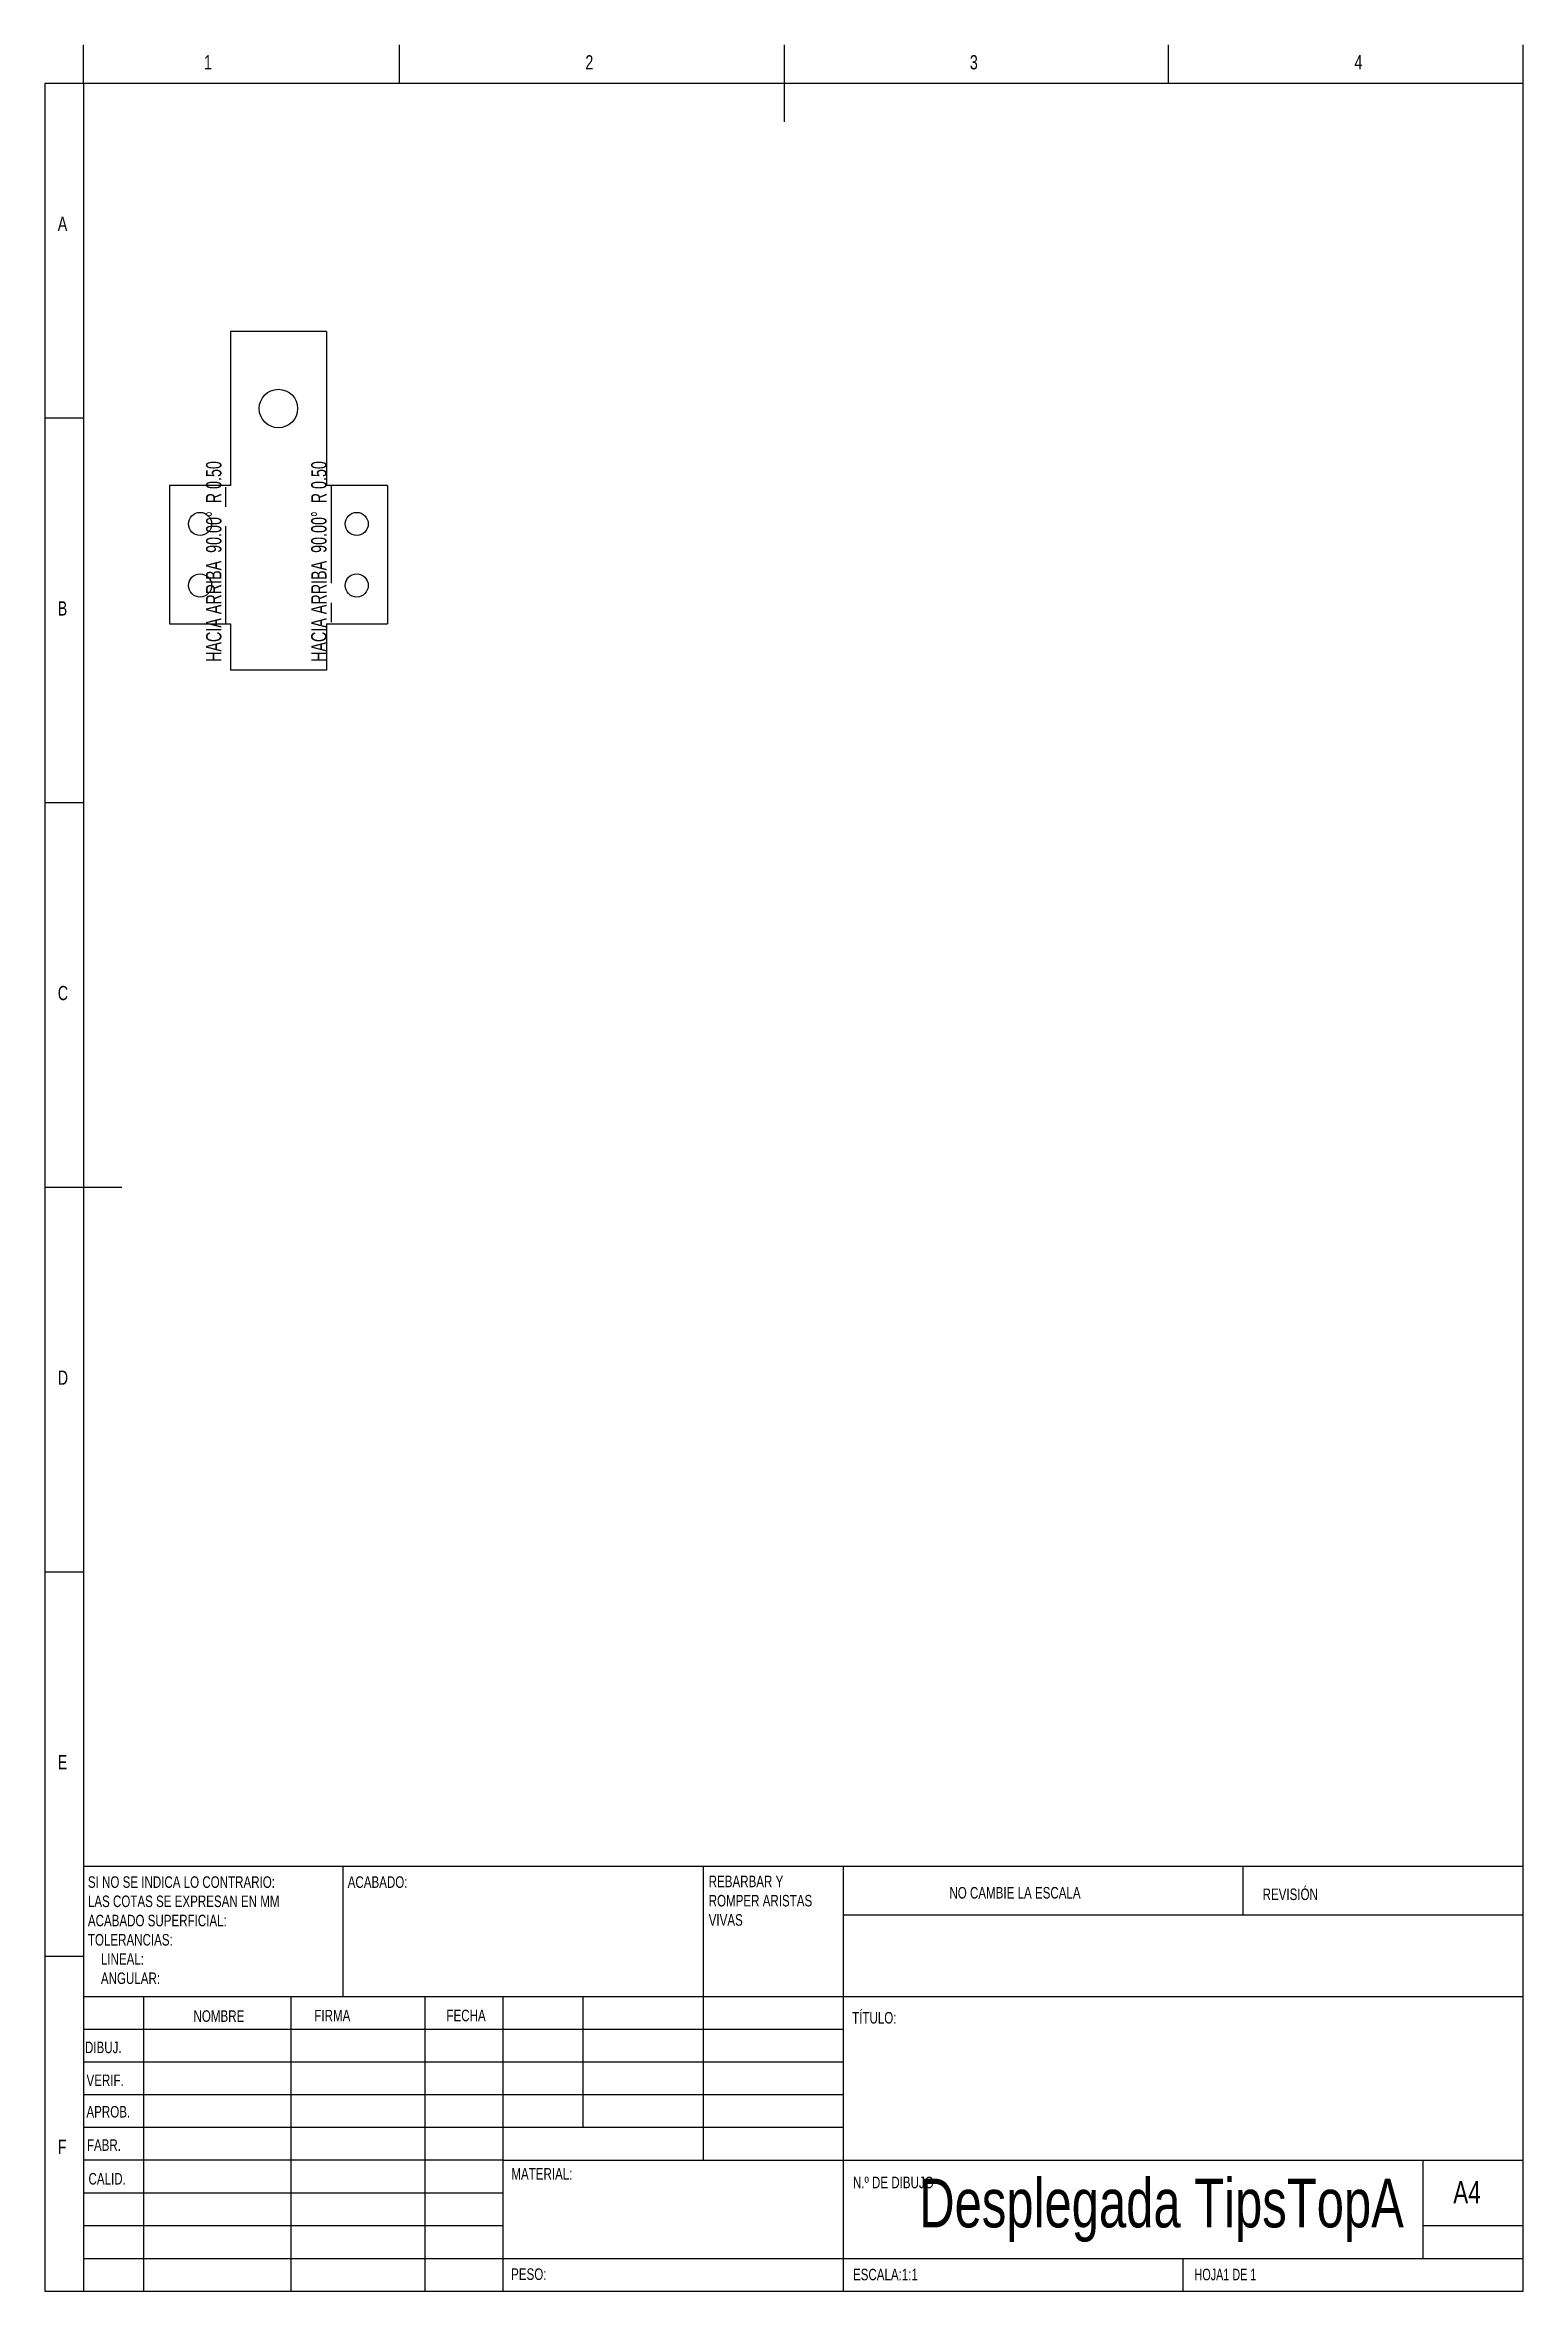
# Model space of a CAD drawing. Header units: millimetres. Extents: x 13 to 205, y 5 to 297.
import ezdxf

# ---------------------------------------------------------------- set-up
doc = ezdxf.new("R2010")
doc.units = ezdxf.units.MM
doc.linetypes.add('CENTERX2', pattern=[20.32, 12.7, -2.54, 2.54, -2.54])
doc.layers.add('CROQUIS', color=4, linetype='Continuous')
doc.styles.add('SLDTEXTSTYLE0', font='TXT', dxfattribs={"width": 0.75})
doc.styles.add('SLDTEXTSTYLE1', font='TXT', dxfattribs={"width": 0.7})
doc.styles.add('SLDTEXTSTYLE2', font='TXT', dxfattribs={"width": 0.696429})

# ---------------------------------------------------------------- blocks, each defined once
blk = doc.blocks.new('SW_NOTE_0')
at = {"color": 0, "linetype": 'Continuous', "lineweight": 0, "char_height": 1.5, "attachment_point": 1, "style": 'SLDTEXTSTYLE0'}
for s, insert in [('REBARBAR Y', (0, 1.93)), ('ROMPER ARISTAS', (0, -0.57)), ('VIVAS', (0, -3.07))]:
    blk.add_mtext(s, dxfattribs=dict(at, insert=insert))
blk = doc.blocks.new('SW_NOTE_1')
at = {"color": 0, "linetype": 'Continuous', "lineweight": 0, "char_height": 1.5, "attachment_point": 1, "style": 'SLDTEXTSTYLE0'}
for s, insert in [('SI NO SE INDICA LO CONTRARIO:', (0, 1.93)), ('LAS COTAS SE EXPRESAN EN MM', (0, -0.57)), ('ACABADO SUPERFICIAL:', (0, -3.07)), ('TOLERANCIAS:', (0, -5.57)), ('LINEAL:', (1.69, -8.07)), ('ANGULAR:', (1.69, -10.57))]:
    blk.add_mtext(s, dxfattribs=dict(at, insert=insert))

msp = doc.modelspace()

# ---------------------------------------------------------------- linework, layer by layer
for p, q in [((36.91, 259.73), (36.91, 239.73)), ((49.41, 259.73), (36.91, 259.73)), ((49.41, 259.73), (49.41, 239.73)), ((28.98, 239.73), (28.98, 221.73)), ((36.91, 239.73), (28.98, 239.73)), ((57.34, 239.73), (49.41, 239.73)), ((57.34, 239.73), (57.34, 221.73)), ((28.98, 221.73), (36.91, 221.73)), ((36.91, 221.73), (36.91, 215.73)), ((49.41, 221.73), (49.41, 215.73)), ((49.41, 221.73), (57.34, 221.73)), ((49.41, 215.73), (36.91, 215.73))]:
    msp.add_line(p, q)
at = {"color": 7, "linetype": 'CENTERX2'}
for p, q in [((36.32, 221.73), (36.32, 239.73)), ((50, 239.73), (50, 221.73))]:
    msp.add_line(p, q, dxfattribs=at)
for centre, radius in [((43.16, 249.73), 2.5), ((32.98, 234.73), 1.5), ((53.34, 234.73), 1.5), ((32.98, 226.73), 1.5), ((53.34, 226.73), 1.5)]:
    msp.add_circle(centre, radius)
at = {"layer": 'CROQUIS', "color": 4}
for p, q in [((17.8, 292), (17.8, 297)), ((58.9, 292), (58.9, 297)), ((108.9, 297), (108.9, 287)), ((158.9, 292), (158.9, 297)), ((205, 292), (205, 297)), ((12.8, 292), (12.8, 5)), ((17.8, 292), (12.8, 292)), ((17.8, 292), (17.8, 5)), ((205, 292), (17.8, 292)), ((205, 5), (205, 292)), ((17.8, 248.5), (12.8, 248.5)), ((12.8, 198.5), (17.8, 198.5)), ((12.8, 148.5), (22.8, 148.5)), ((12.8, 98.5), (17.8, 98.5)), ((17.8, 60.25), (205, 60.25)), ((17.8, 60.25), (17.8, 5)), ((17.8, 60.25), (17.8, 5)), ((51.6, 43.25), (51.6, 60.25)), ((98.4, 60.25), (98.4, 22)), ((116.6, 60.25), (116.6, 5)), ((168.6, 53.88), (168.6, 60.25)), ((205, 53.88), (116.6, 53.88)), ((17.8, 48.5), (12.8, 48.5)), ((205, 43.25), (17.8, 43.25)), ((25.6, 43.25), (25.6, 5)), ((44.79, 43.25), (44.79, 5)), ((62.2, 43.25), (62.2, 5)), ((72.4, 5), (72.4, 43.25)), ((82.8, 26.25), (82.8, 43.25)), ((116.6, 39), (17.8, 39)), ((116.6, 34.75), (17.8, 34.75)), ((116.6, 30.5), (17.8, 30.5)), ((116.6, 26.25), (17.8, 26.25)), ((72.4, 22), (17.8, 22)), ((72.4, 22), (205, 22)), ((192, 9.25), (192, 22)), ((72.4, 17.75), (17.8, 17.75)), ((72.4, 13.5), (17.8, 13.5)), ((205, 13.5), (192, 13.5)), ((17.8, 9.25), (205, 9.25)), ((160.8, 5), (160.8, 9.25)), ((12.8, 5), (17.8, 5)), ((17.8, 5), (205, 5))]:
    msp.add_line(p, q, dxfattribs=at)

# ---------------------------------------------------------------- block references
at = {"color": 7, "linetype": 'Continuous', "lineweight": 0}
for name, p in [('SW_NOTE_1', (18.39, 56.99)), ('SW_NOTE_0', (99.11, 57.07))]:
    msp.add_blockref(name, p, dxfattribs=at)

# ---------------------------------------------------------------- texts
for s, insert, char_height, attachment_point, style in [('1', (33.48, 295.67), 1.85, 1, 'SLDTEXTSTYLE0'), ('2', (83.07, 295.67), 1.85, 1, 'SLDTEXTSTYLE0'), ('3', (133.07, 295.67), 1.85, 1, 'SLDTEXTSTYLE0'), ('4', (183.07, 295.67), 1.85, 1, 'SLDTEXTSTYLE0'), ('A', (14.47, 274.67), 1.85, 1, 'SLDTEXTSTYLE0'), ('B', (14.47, 224.67), 1.85, 1, 'SLDTEXTSTYLE0'), ('C', (14.47, 174.67), 1.85, 1, 'SLDTEXTSTYLE0'), ('D', (14.47, 124.67), 1.85, 1, 'SLDTEXTSTYLE0'), ('E', (14.47, 74.67), 1.85, 1, 'SLDTEXTSTYLE0'), ('ACABADO:', (52.17, 58.92), 1.5, 1, 'SLDTEXTSTYLE0'), ('NO CAMBIE LA ESCALA', (130.41, 57.53), 1.5, 1, 'SLDTEXTSTYLE0'), ('REVISIÓN', (171.13, 57.33), 1.5, 1, 'SLDTEXTSTYLE0'), ('NOMBRE', (32.12, 41.5), 1.5, 1, 'SLDTEXTSTYLE0'), ('FIRMA', (47.83, 41.56), 1.5, 1, 'SLDTEXTSTYLE0'), ('FECHA', (65.01, 41.58), 1.5, 1, 'SLDTEXTSTYLE0'), ('TÍTULO:', (117.76, 41.28), 1.5, 1, 'SLDTEXTSTYLE0'), ('DIBUJ.', (18.01, 37.43), 1.5, 1, 'SLDTEXTSTYLE0'), ('VERIF.', (18.21, 33.15), 1.5, 1, 'SLDTEXTSTYLE0'), ('APROB.', (18.2, 29.06), 1.5, 1, 'SLDTEXTSTYLE0'), ('F', (14.47, 24.67), 1.85, 1, 'SLDTEXTSTYLE0'), ('FABR.', (18.26, 24.73), 1.5, 1, 'SLDTEXTSTYLE0'), ('MATERIAL:', (73.45, 20.99), 1.5, 1, 'SLDTEXTSTYLE0'), ('CALID.', (18.47, 20.35), 1.5, 1, 'SLDTEXTSTYLE0'), ('N.º DE DIBUJO', (117.87, 19.87), 1.5, 1, 'SLDTEXTSTYLE0'), ('Desplegada TipsTopA', (157.99, 19.63), 6.35, 2, 'SLDTEXTSTYLE0'), ('A4', (195.92, 19.3), 2.91, 1, 'SLDTEXTSTYLE0'), ('PESO:', (73.42, 7.95), 1.499, 1, 'SLDTEXTSTYLE0'), ('ESCALA:1:1', (117.87, 7.9), 1.5, 1, 'SLDTEXTSTYLE0'), ('HOJA1 DE 1', (162.28, 7.9), 1.5, 1, 'SLDTEXTSTYLE1')]:
    msp.add_mtext(s, dxfattribs=dict(at, insert=insert, char_height=char_height, attachment_point=attachment_point, style=style))
at = {"color": 7, "linetype": 'Continuous', "lineweight": 0, "char_height": 2, "attachment_point": 2, "rotation": 90, "style": 'SLDTEXTSTYLE2'}
for insert in [(33.75, 229.84), (47.42, 229.84)]:
    msp.add_mtext('HACIA ARRIBA  90.00°  R 0.50', dxfattribs=dict(at, insert=insert))

doc.saveas('drawing.dxf')
